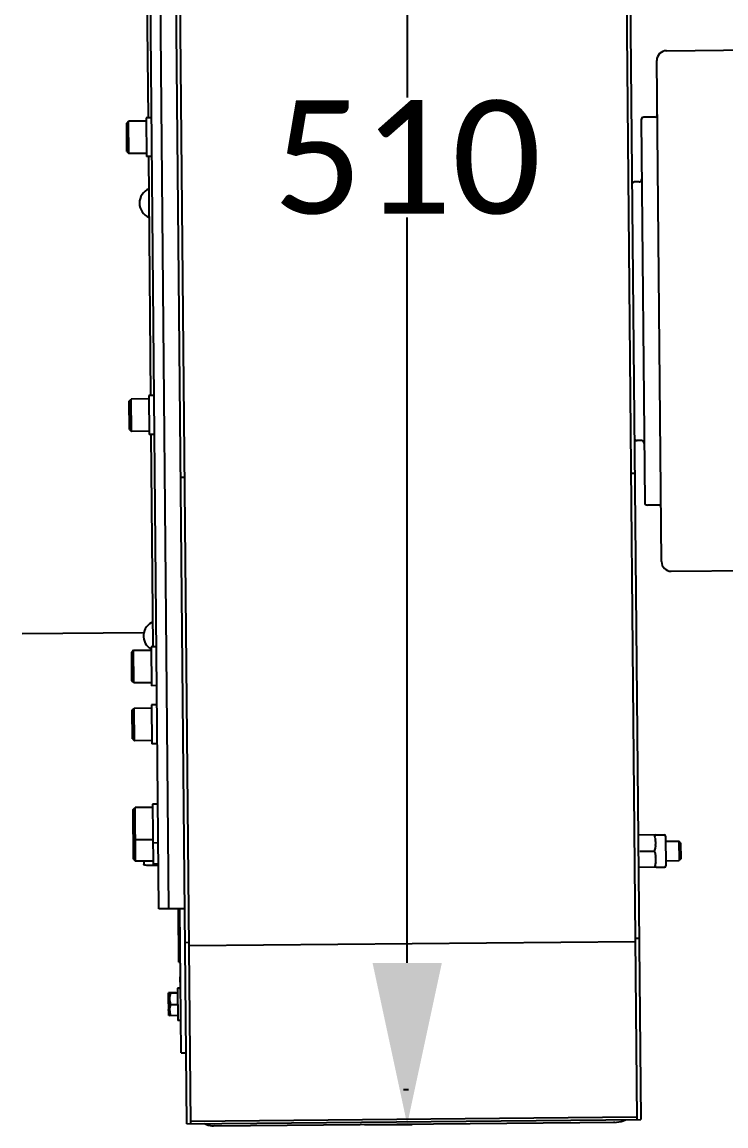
# Model space of a CAD drawing. Header units: millimetres. Extents: x 6781 to 13993, y -7973 to 4183.
# Drawn here: x 9469.9 to 9687.6, y -145.7 to 195.7 of the extents above; entities that cross this region are included whole.
import ezdxf

# ---------------------------------------------------------------- set-up
doc = ezdxf.new("R2010")
doc.units = ezdxf.units.MM
doc.header["$LTSCALE"] = 307.34
doc.header["$PDMODE"] = 3
doc.header["$PDSIZE"] = 8
doc.layers.get('0').update_dxf_attribs({"linetype": 'CONTINUOUS'})
doc.layers.get('Defpoints').update_dxf_attribs({"linetype": 'CONTINUOUS'})
doc.styles.get("Standard").update_dxf_attribs({"font": 'calibri.ttf'})
doc.dimstyles.get("Standard").update_dxf_attribs({"dimtxt": 35, "dimasz": 35, "dimexe": 1.5, "dimexo": 1, "dimtad": 1, "dimdsep": 46, "dimtxsty": 'Standard', "dimblk": '_FILLED', "dimblk1": '_FILLED', "dimblk2": '_FILLED', "dimcen": 0.09, "dimazin": 2, "dimtol": 1, "dimtp": 0.01, "dimtm": 0.01, "dimtfac": 1, "dimtofl": 0, "dimtmove": 0, "dimatfit": 3, "dimldrblk": '_FILLED', "dimfxl": 1, "dimtolj": 1, "dimarcsym": 0})

# ---------------------------------------------------------------- blocks, each defined once
blk = doc.blocks.new('_FILLED')
at = {"color": 0, "linetype": 'ByBlock'}
blk.add_solid([(0, 0), (-1, 0.2143), (-1, -0.2143)], dxfattribs=at)
blk = doc.blocks.new('*D566')
at = {"color": 0, "linetype": 'Continuous', "lineweight": -2}
for p, q in [((9587.19, 364.66), (9590.55, 364.66)), ((9589.05, 314.66), (9589.05, 172.38)), ((9589.05, -95.25), (9589.05, 135.27)), ((9575.87, -145.25), (9590.55, -145.25))]:
    blk.add_line(p, q, dxfattribs=at)
at = {"layer": 'Defpoints', "color": 0}
for p in [(9586.19, 364.66), (9574.87, -145.25), (9589.05, -145.25)]:
    blk.add_point(p, dxfattribs=at)
at = {"color": 0, "linetype": 'ByBlock', "lineweight": -2, "xscale": 50, "yscale": 50, "zscale": 50}
for p, rotation in [((9589.05, 364.66), 90), ((9589.05, -145.25), 270)]:
    blk.add_blockref('_FILLED', p, dxfattribs=dict(at, rotation=rotation))
at = {"color": 0, "lineweight": 30, "insert": (9589.05, 153.82), "char_height": 35, "attachment_point": 5}
blk.add_mtext('\\A1;\\A1;510', dxfattribs=at)

msp = doc.modelspace()

# ---------------------------------------------------------------- linework, layer by layer
at = {"linetype": 'Continuous', "lineweight": 25}
for p, q in [((9655.50365, 348.27421), (9660.09367, -143.70437)), ((9520.89973, -145.00301), (9516.31904, 345.97562)), ((9522.09967, -144.99182), (9517.50966, 346.98677)), ((9656.71293, 347.28545), (9661.29362, -143.69318)), ((9512.27967, -78.58016), (9508.85582, 288.40387)), ((9511.85569, 288.43185), (9515.27954, -78.55217)), ((9508.99653, 166.13283), (9508.54623, 214.39776)), ((9669.2098, 186.89506), (9716.20776, 187.33354)), ((9667.68396, 28.87395), (9666.23792, 183.8672)), ((9502.31175, 164.47039), (9502.90612, 165.07596)), ((9502.39384, 155.67077), (9502.31175, 164.47039)), ((9508.30589, 165.12634), (9502.90612, 165.07596)), ((9502.99942, 155.0764), (9502.90612, 165.07596)), ((9509.99648, 166.14215), (9508.29656, 166.12629)), ((9508.29656, 166.12629), (9508.40851, 154.12682)), ((9661.40887, 165.52135), (9662.51345, 47.1265)), ((9665.60122, 166.3605), (9662.20137, 166.32878)), ((9502.39384, 155.67077), (9502.99942, 155.0764)), ((9508.39918, 155.12677), (9502.99942, 155.0764)), ((9510.10844, 154.14268), (9508.40851, 154.12682)), ((9509.79825, 80.20096), (9509.10848, 154.13335)), ((9660.78802, 146.31472), (9659.38808, 146.30166)), ((9503.11347, 78.53853), (9503.70784, 79.1441)), ((9503.19556, 69.73891), (9503.11347, 78.53853)), ((9509.10761, 79.19448), (9503.70784, 79.1441)), ((9503.80114, 69.14453), (9503.70784, 79.1441)), ((9510.7982, 80.21029), (9509.09828, 80.19443)), ((9509.09828, 80.19443), (9509.21023, 68.19496)), ((9503.19556, 69.73891), (9503.80114, 69.14453)), ((9509.2009, 69.19491), (9503.80114, 69.14453)), ((9510.91016, 68.21082), (9509.21023, 68.19496)), ((9510.52322, 2.49457), (9509.9102, 68.20149)), ((9661.53437, 66.31821), (9660.13443, 66.30514)), ((9519.03419, 54.95355), (9520.23414, 54.96474)), ((9658.22813, 56.25219), (9659.42808, 56.26338)), ((9666.72074, 46.36572), (9663.32088, 46.334)), ((9670.71182, 25.90207), (9717.70978, 26.34054)), ((9507.6098, 6.87999), (9469.94793, 6.52862)), ((9504.43282, 1.43771), (9503.83844, 0.83214)), ((9503.92054, -7.96748), (9503.83844, 0.83214)), ((9504.43282, 1.43771), (9509.83258, 1.48809)), ((9504.52611, -8.56186), (9504.43282, 1.43771)), ((9511.52318, 2.5039), (9509.82326, 2.48804)), ((9509.82326, 2.48804), (9509.93521, -9.51143)), ((9504.52611, -8.56186), (9503.92054, -7.96748)), ((9504.52611, -8.56186), (9509.92588, -8.51148)), ((9511.63513, -9.49557), (9509.93521, -9.51143)), ((9504.00602, -17.12954), (9504.6004, -16.52397)), ((9510.00016, -16.47359), (9504.6004, -16.52397)), ((9504.69369, -26.52353), (9504.6004, -16.52397)), ((9511.69076, -15.45777), (9509.99083, -15.47363)), ((9509.99083, -15.47363), (9510.10278, -27.47311)), ((9504.08812, -25.92916), (9504.00602, -17.12954)), ((9504.08812, -25.92916), (9504.69369, -26.52353)), ((9510.09345, -26.47315), (9504.69369, -26.52353)), ((9511.80271, -27.45725), (9510.10278, -27.47311)), ((9504.29242, -47.82742), (9504.8868, -47.22185)), ((9510.28656, -47.17147), (9504.8868, -47.22185)), ((9505.04143, -63.79584), (9504.8868, -47.22185)), ((9511.97716, -46.15565), (9510.27723, -46.17151)), ((9510.27723, -46.17151), (9510.45052, -64.74542)), ((9504.43586, -63.20146), (9504.29242, -47.82742)), ((9504.37452, -56.62703), (9504.98009, -57.22141)), ((9510.37986, -57.17103), (9504.98009, -57.22141)), ((9665.91857, -55.67768), (9660.48023, -55.72842)), ((9665.98828, -55.68953), (9668.5727, -55.66542)), ((9668.97641, -56.06167), (9669.06201, -65.23627)), ((9668.99122, -57.6491), (9673.09104, -57.61085)), ((9673.59568, -58.10616), (9673.09104, -57.61085)), ((9673.09104, -57.61085), (9673.14702, -63.61059)), ((9512.08911, -58.15513), (9510.38919, -58.17099)), ((9660.97336, -60.72404), (9665.46556, -60.68213)), ((9673.59568, -58.10617), (9673.64233, -63.10595)), ((9504.43586, -63.20146), (9505.04143, -63.79584)), ((9510.44119, -63.74546), (9505.04143, -63.79584)), ((9507.56132, -63.77233), (9507.57079, -64.78734)), ((9512.15045, -64.72956), (9510.45052, -64.74542)), ((9669.0472, -63.64884), (9673.14702, -63.61059)), ((9673.64233, -63.10595), (9673.14702, -63.61059)), ((9512.15423, -65.13446), (9509.57434, -65.15853)), ((9666.01186, -65.67725), (9660.57352, -65.72798)), ((9666.08134, -65.6641), (9668.66576, -65.63999)), ((9520.27932, -78.50553), (9512.27967, -78.58016)), ((9518.43347, -95.03704), (9518.27941, -78.52419)), ((9519.19499, -123.06543), (9518.77939, -78.51952)), ((9659.58056, -88.70677), (9521.58656, -89.99421)), ((9660.77118, -87.69562), (9659.57123, -87.70681)), ((9521.57723, -88.99426), (9520.37729, -89.00545)), ((9518.43347, -95.03704), (9518.93345, -95.03238)), ((9518.97552, -99.54208), (9518.87553, -99.54301)), ((9518.90827, -103.05226), (9518.87553, -99.54301)), ((9515.53471, -104.55129), (9515.22212, -104.55421)), ((9515.28742, -111.55391), (9515.22212, -104.55421)), ((9517.62202, -104.53182), (9515.53471, -104.5513)), ((9515.93512, -104.59326), (9515.62253, -104.59618)), ((9515.68783, -111.59587), (9515.62253, -104.59618)), ((9518.02242, -104.57379), (9515.93512, -104.59327)), ((9517.62202, -104.53182), (9517.62244, -104.57752)), ((9518.90796, -103.01976), (9518.008, -103.02815)), ((9518.008, -103.02815), (9518.10172, -113.07342)), ((9519.00839, -103.06453), (9518.00843, -103.07385)), ((9518.50808, -103.03365), (9518.90806, -103.02991)), ((9518.50841, -103.06919), (9518.50808, -103.03365)), ((9518.50811, -103.0372), (9518.90809, -103.03347)), ((9518.50829, -103.05599), (9519.00826, -103.05132)), ((9518.50832, -103.05954), (9519.0083, -103.05488)), ((9515.56737, -108.05114), (9515.65475, -108.05033)), ((9515.96778, -108.09311), (9518.05508, -108.07364)), ((9515.68741, -111.55017), (9515.28742, -111.55391)), ((9518.08773, -111.57348), (9515.68783, -111.59587)), ((9519.10168, -113.06409), (9518.10172, -113.07342)), ((9519.19499, -123.06543), (9520.69492, -123.05144)), ((9587.93351, -134.37717), (9589.43345, -134.36318)), ((9522.09217, -144.18807), (9660.08617, -142.90062)), ((9520.89973, -145.00301), (9661.29362, -143.69318)), ((9529.23636, -145.67527), (9653.73094, -144.51377))]:
    msp.add_line(p, q, dxfattribs=at)
for centre, radius, start, end in [((9669.23779, 183.89519), 3, 90.5345373, 180.5345373), ((9662.20883, 165.52882), 0.8, 90.5345373, 180.5345373), ((9665.59376, 167.16047), 0.8, 270.5345373, 0.5345373), ((9660.78056, 147.11469), 0.8, 270.5345373, 0.5345373), ((9510.96935, 139.75666), 4.72667, 111.9607831, 249.108291), ((9659.39555, 145.5017), 0.8, 90.5345373, 158.0345373), ((9660.12696, 67.10511), 0.8, 203.0345373, 270.5345373), ((9661.54183, 65.51824), 0.8, 0.5345373, 90.5345373), ((9663.31342, 47.13397), 0.8, 180.5345373, 270.5345373), ((9666.7282, 45.56576), 0.8, 0.5345373, 90.5345373), ((9670.68383, 28.90194), 3, 180.5345373, 270.5345373), ((9512.21846, 5.87141), 4.72667, 111.9607832, 239.5850359), ((9665.98641, -55.48954), 0.2, 250.1704025, 270.5345373), ((9668.57643, -56.0654), 0.4, 0.5345373, 90.5345373), ((9666.0832, -65.86409), 0.2, 90.5345373, 110.8986721), ((9668.66202, -65.24), 0.4, 270.5345373, 0.5345373), ((9529.18272, -139.92552), 5.75, 241.0660386, 264.9737368), ((9528.97937, -144.92763), 0.75, 246.5337383, 306.1369119), ((9652.83398, -143.77211), 0.75, 270.5345373, 306.1369119), ((9653.6773, -138.76402), 5.75, 270.5345373, 300.003036)]:
    msp.add_arc(centre, radius, start, end, dxfattribs=at)
for points, knots in [([(9665.41892, -55.68234), (9665.46611, -55.81965), (9665.64387, -56.36944), (9665.77382, -56.93598), (9665.8307, -57.36495)], [0, 0, 0, 0, 0.251240323, 1, 1, 1, 1]), ([(9665.91446, -58.50541), (9665.92981, -58.39685), (9665.95596, -58.1775), (9665.92572, -57.95868), (9665.90835, -57.85043)], [0, 0, 0, 0, 0.499999976, 1, 1, 1, 1]), ([(9665.84588, -58.99213), (9665.82962, -59.13521), (9665.74619, -59.70746), (9665.59896, -60.26913), (9665.46556, -60.68213)], [0, 0, 0, 0, 0.249126293, 1, 1, 1, 1]), ([(9665.46556, -60.68213), (9665.51276, -60.81944), (9665.69052, -61.36922), (9665.82046, -61.93576), (9665.87734, -62.36473)], [0, 0, 0, 0, 0.251240323, 1, 1, 1, 1]), ([(9509.57434, -65.15853), (9509.31902, -65.16092), (9508.8499, -65.15099), (9508.21205, -65.07349), (9507.81758, -64.99312), (9507.57145, -64.8584), (9507.57079, -64.78734)], [0, 0, 0, 0, 0.36737842, 0.681166301, 0.897752241, 1, 1, 1, 1]), ([(9665.89252, -63.99191), (9665.87626, -64.13499), (9665.79283, -64.70724), (9665.64561, -65.26891), (9665.51221, -65.68191)], [0, 0, 0, 0, 0.249126293, 1, 1, 1, 1]), ([(9665.9611, -63.50519), (9665.97645, -63.39663), (9666.00261, -63.17729), (9665.97237, -62.95847), (9665.95499, -62.85021)], [0, 0, 0, 0, 0.499999976, 1, 1, 1, 1]), ([(9515.23845, -106.30413), (9515.23568, -106.00799), (9515.29036, -105.41184), (9515.443, -104.83524), (9515.53471, -104.5513)], [0, 0, 0, 0, 0.49813752, 1, 1, 1, 1]), ([(9515.63886, -106.3461), (9515.63609, -106.04996), (9515.69077, -105.45381), (9515.84341, -104.8772), (9515.93512, -104.59327)], [0, 0, 0, 0, 0.49813752, 1, 1, 1, 1]), ([(9515.56737, -108.05114), (9515.47038, -107.76897), (9515.307, -107.19531), (9515.24121, -106.60028), (9515.23845, -106.30413)], [0, 0, 0, 0, 0.501862655, 1, 1, 1, 1]), ([(9515.2711, -109.80398), (9515.26834, -109.50783), (9515.32301, -108.91168), (9515.47566, -108.33507), (9515.56737, -108.05114)], [0, 0, 0, 0, 0.498137465, 1, 1, 1, 1]), ([(9515.96778, -108.09311), (9515.87078, -107.81094), (9515.70741, -107.23728), (9515.64162, -106.64225), (9515.63886, -106.3461)], [0, 0, 0, 0, 0.501862655, 1, 1, 1, 1]), ([(9515.67151, -109.84595), (9515.66874, -109.5498), (9515.72342, -108.95365), (9515.87607, -108.37704), (9515.96778, -108.09311)], [0, 0, 0, 0, 0.498137465, 1, 1, 1, 1]), ([(9515.60001, -111.55098), (9515.50302, -111.26881), (9515.33965, -110.69515), (9515.27386, -110.10013), (9515.2711, -109.80398)], [0, 0, 0, 0, 0.501862591, 1, 1, 1, 1]), ([(9516.00042, -111.59295), (9515.90343, -111.31078), (9515.74006, -110.73712), (9515.67427, -110.1421), (9515.67151, -109.84595)], [0, 0, 0, 0, 0.501862591, 1, 1, 1, 1])]:
    msp.add_open_spline(points, degree=3, knots=knots, dxfattribs=at)
for points in [[(9665.90835, -57.85043), (9665.88238, -57.68861), (9665.85224, -57.52741), (9665.8307, -57.36495)], [(9665.84588, -58.99213), (9665.86438, -58.82934), (9665.89152, -58.66764), (9665.91446, -58.50541)], [(9665.95499, -62.85021), (9665.92903, -62.6884), (9665.89888, -62.52719), (9665.87734, -62.36473)], [(9665.89252, -63.99191), (9665.91103, -63.82912), (9665.93817, -63.66742), (9665.9611, -63.50519)]]:
    msp.add_open_spline(points, degree=3, dxfattribs=at)

# ---------------------------------------------------------------- dimensions: what is measured, and where the dimension line sits
at = {"linetype": 'Continuous', "lineweight": 30}
dim = msp.add_linear_dim(base=(9589.05431, -145.24954), p1=(9586.18673, 364.65875), p2=(9574.86811, -145.24954), angle=90, text='\\A1;510', dimstyle='Standard', override={"dimasz": 50, "dimtad": 0, "dimtih": 1, "dimtoh": 1, "dimdec": 4, "dimzin": 0, "dimtxsty": 'Standard', "dimcen": 53.46, "dimadec": 0, "dimazin": 0, "dimtdec": 4, "dimtzin": 0}, dxfattribs=at)
dim.commit()
dim.dimension.update_dxf_attribs({"geometry": '*D566', "text_midpoint": (9589.05431, 153.82466), "dimtype": 160})

doc.saveas('drawing.dxf')
